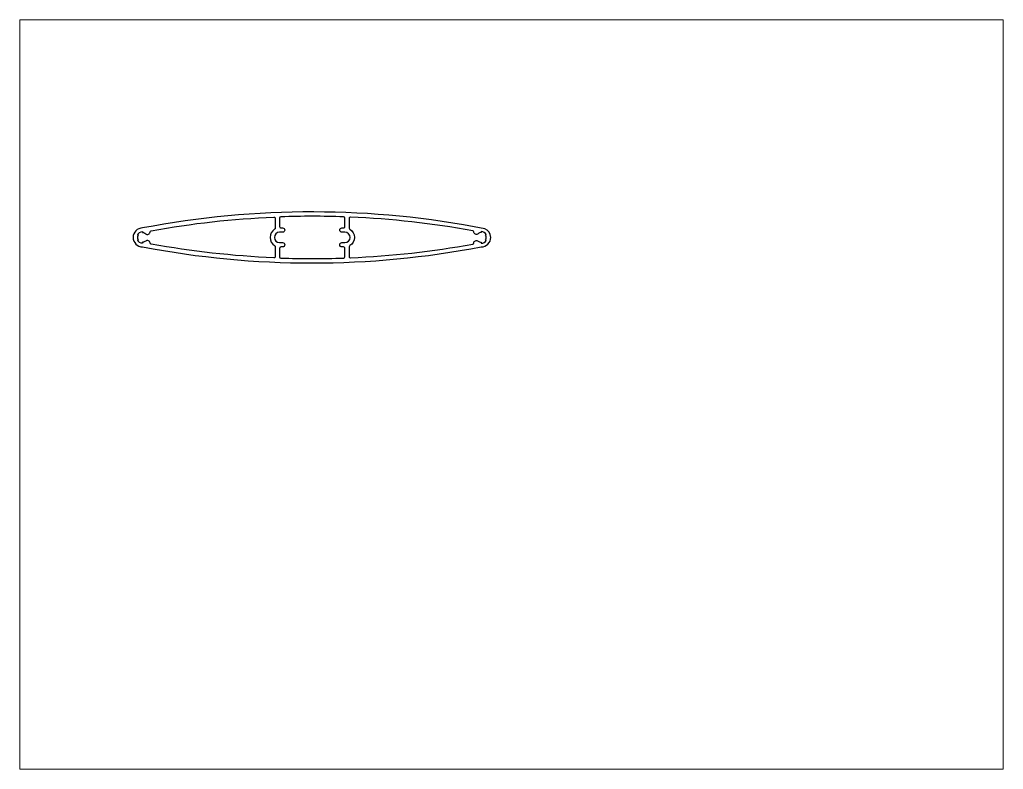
# Paper-space layout 'Layout1' of a CAD drawing. Extents: x 27 to 240, y 20 to 183.
# The model-space entities are those that its viewports show. They can reach past a viewport. Long polylines and large blocks are cut down to what shows.
import ezdxf

# ---------------------------------------------------------------- set-up
doc = ezdxf.new("R2010")
doc.units = 0
doc.header["$LTSCALE"] = 15
doc.linetypes.add('AUSGEZOGEN', pattern=[0])
doc.linetypes.add('MITTE', pattern=[2, 1.25, -0.25, 0.25, -0.25])
doc.layers.get('0').update_dxf_attribs({"linetype": 'CONTINUOUS'})
for name, color, linetype in [('LAMELLE_140', 6, 'AUSGEZOGEN'), ('MITTE', 5, 'MITTE'), ('T035', 6, 'CONTINUOUS')]:
    doc.layers.add(name, color=color, linetype=linetype)

msp = doc.modelspace()

# ---------------------------------------------------------------- linework, layer by layer
at = {"layer": 'LAMELLE_140', "color": 0}
for points in [[(45.82, 195.58, 0.414214), (42.12, 191.88, 0.414214), (45.82, 188.18, 0.094844), (178.67, 188.18, 0.414214), (182.37, 191.88, 0.306209), (180.05, 195.31, 0.095848)], [(177.44, 193.32, -0.61195), (175.71, 194.03, 0.338184), (175.3, 194.48, 0.034314), (127.39, 199.85, 0.426891), (126.87, 199.35), (126.87, 195.51, 0.262464), (127.11, 195.08, -0.563764), (127.11, 188.67, 0.262464), (126.87, 188.24), (126.87, 184.4, 0.426891), (127.39, 183.9, 0.034314), (175.3, 189.27, 0.338221), (175.71, 189.72, -0.612864), (177.44, 190.43, 0.177791), (178.67, 189.98), (178.67, 189.61, 0.267951), (180.63, 190.74), (180.32, 190.93, 0.267945), (180.32, 192.83), (180.63, 193.01, 0.267951), (178.67, 194.14), (178.67, 193.78, 0.178117)]]:
    msp.add_lwpolyline(points, format="xyb", close=True, dxfattribs=at)
at = {"layer": 'MITTE', "color": 0, "linetype": 'CONTINUOUS'}
for p, q in [((101.57, 194.79), (101.57, 194.77)), ((123.17, 194.79), (123.17, 194.77)), ((101.57, 188.99), (101.57, 188.97)), ((123.17, 188.99), (123.17, 188.97))]:
    msp.add_line(p, q, dxfattribs=at)
at = {"layer": 'T035', "color": 0}
for points in [[(43.86, 193.01, -0.267951), (45.82, 194.14), (45.82, 193.78, -0.178117), (47.05, 193.32, 0.61195), (48.79, 194.03, -0.338184), (49.2, 194.48, -0.034492), (97.35, 199.86, -0.426681), (97.87, 199.36), (97.87, 195.51, -0.262464), (97.63, 195.08, 0.563764), (97.63, 188.67, -0.262464), (97.87, 188.24), (97.87, 184.39, -0.426681), (97.35, 183.89, -0.034492), (49.2, 189.27, -0.338221), (48.79, 189.72, 0.612864), (47.05, 190.43, -0.177791), (45.82, 189.98), (45.82, 189.61, -0.267951), (43.86, 190.74), (44.18, 190.93, -0.267945), (44.18, 192.83)], [(124.01, 193.93, -0.417705), (123.17, 194.78, -0.417705), (124.01, 195.63), (124.67, 195.63, 0.414214), (125.17, 196.13), (125.17, 199.46, 0.403885), (124.69, 199.95, 0.01752), (100.06, 199.96, 0.404092), (99.57, 199.46), (99.57, 196.13, 0.414214), (100.07, 195.63), (100.73, 195.63, -0.417705), (101.57, 194.78, -0.417705), (100.73, 193.93), (99.57, 193.93, 1), (99.57, 189.83), (100.73, 189.83, -0.417705), (101.57, 188.98, -0.417705), (100.73, 188.13), (100.07, 188.13, 0.414214), (99.57, 187.63), (99.57, 184.29, 0.404092), (100.06, 183.79, 0.01752), (124.69, 183.8, 0.403885), (125.17, 184.29), (125.17, 187.63, 0.414214), (124.67, 188.13), (124.01, 188.13, -0.417705), (123.17, 188.98, -0.417705), (124.01, 189.83), (125.17, 189.83, 1), (125.17, 193.93)]]:
    msp.add_lwpolyline(points, format="xyb", close=True, dxfattribs=at)

psp = doc.layouts.get("Layout1")

# ---------------------------------------------------------------- viewports
at = {"layer": '0', "color": 0, "linetype": 'BYBLOCK', "ltscale": 0.05}
psp.add_viewport(center=(133.35, 101.6), size=(213.36, 162.56), view_center_point=(190.51, 130.3), view_height=293.8955, dxfattribs=at)

doc.saveas('drawing.dxf')
